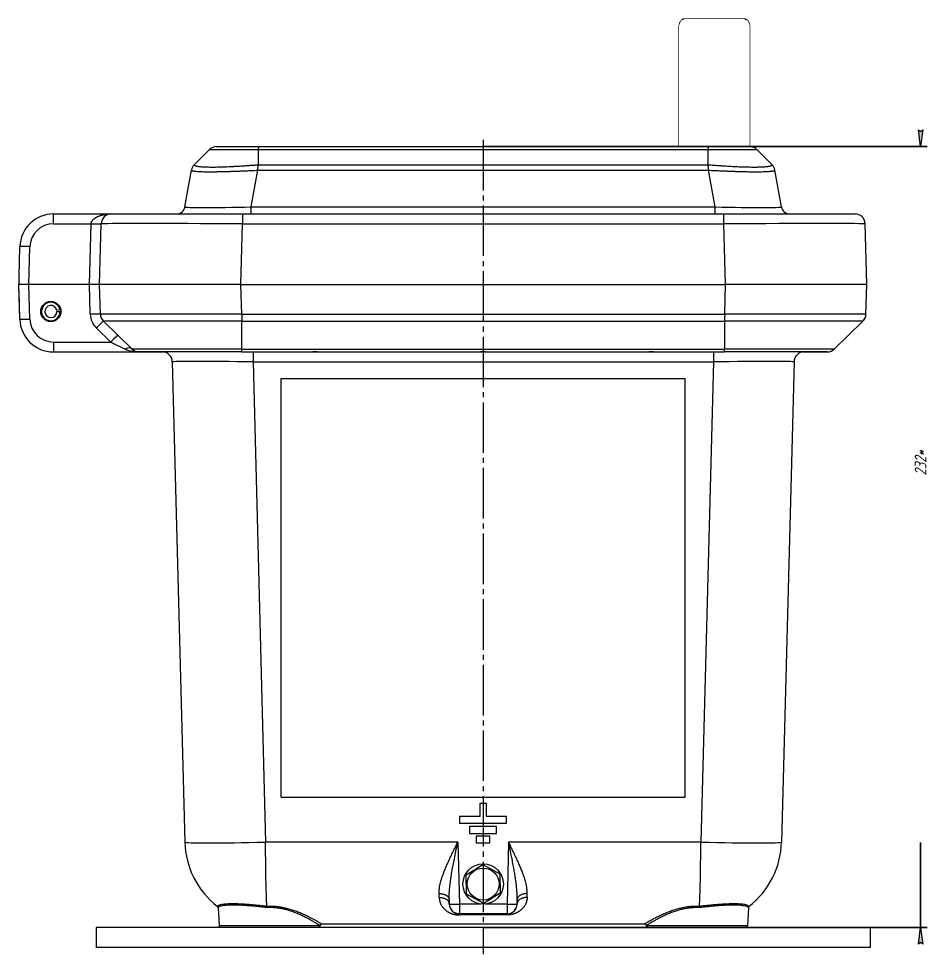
# Model space of a CAD drawing. Header units: millimetres. Extents: x -751 to 714, y -543 to 828.
# Drawn here: x -138.1 to 132, y 255.3 to 533.3 of the extents above; entities that cross this region are included whole.
import ezdxf

# ---------------------------------------------------------------- set-up
doc = ezdxf.new("R2010")
doc.units = ezdxf.units.MM
for name, pattern in [('K5LT_AUXILIARY', [0]), ('K5LT_AXLED', [19.5, 15, -1.5, 1.5, -1.5]), ('K5LT_THIN', [0])]:
    doc.linetypes.add(name, pattern=pattern)
doc.styles.add('KDIMTEXTSTYLE', font='GOST_AU.SHX', dxfattribs={"width": 0.96, "oblique": 15, "height": 5})
doc.dimstyles.new('KDIMSTYLE (1.00)', dxfattribs={"dimtxt": 5, "dimasz": 1, "dimexe": 2, "dimexo": 0, "dimgap": 1, "dimtad": 1, "dimtxsty": 'KDIMTEXTSTYLE', "dimsah": 1, "dimcen": 0, "dimdle": 1, "dimadec": 0, "dimazin": 0, "dimtfac": 0.667, "dimtmove": 0, "dimatfit": 3, "dimfxl": 1, "dimtvp": 1, "dimtolj": 1, "dimtzin": 0, "dimarcsym": 0})

# ---------------------------------------------------------------- blocks, each defined once
blk = doc.blocks.new('U9')
at = {"color": 232, "linetype": 'K5LT_AUXILIARY', "lineweight": 18, "true_color": 0xc52b79}
for p, q in [((-60.01, 301.99), (-60.01, 426.35)), ((-60.01, 426.35), (60.01, 426.35)), ((60.01, 301.99), (60.01, 426.35)), ((-60.01, 301.99), (60.01, 301.99))]:
    blk.add_line(p, q, dxfattribs=at)
blk = doc.blocks.new('U10')
at = {"color": 7, "linetype": 'K5LT_THIN', "lineweight": 18}
for p, q in [((0.98, 300.11), (-1.02, 300.11)), ((-1.02, 300.11), (-1.02, 300.1)), ((-1.02, 300.1), (-1.02, 296.21)), ((0.98, 300.1), (-1.02, 300.1)), ((0.98, 300.11), (0.98, 300.1)), ((0.98, 296.21), (0.98, 300.1)), ((-1.02, 296.21), (-7.03, 296.21)), ((-7.03, 296.21), (-7.03, 294.21)), ((-1.02, 296.21), (-7.03, 296.21)), ((-7.03, 296.21), (-7.03, 296.21)), ((6.97, 296.21), (0.98, 296.21)), ((6.97, 296.21), (0.98, 296.21)), ((6.97, 294.21), (6.97, 296.21)), ((6.97, 296.21), (6.97, 296.21)), ((-7.03, 294.21), (6.97, 294.21)), ((-4.02, 293.21), (-4.02, 293.21)), ((-4.02, 293.21), (-4.02, 291.21)), ((3.98, 293.21), (-4.02, 293.21)), ((3.98, 293.21), (-4.02, 293.21)), ((3.98, 293.21), (3.98, 293.21)), ((3.98, 291.21), (3.98, 293.21)), ((-4.02, 291.21), (3.98, 291.21)), ((-2.05, 290.42), (-2.05, 290.41)), ((1.95, 290.42), (-2.05, 290.42)), ((1.95, 290.41), (-2.05, 290.41)), ((-2.05, 290.41), (-2.05, 288.41)), ((1.95, 290.42), (1.95, 290.41)), ((1.95, 288.41), (1.95, 290.41)), ((-2.05, 288.41), (1.95, 288.41))]:
    blk.add_line(p, q, dxfattribs=at)
blk = doc.blocks.new('U8')
at = {"color": 7, "linetype": 'K5LT_THIN', "lineweight": 18}
for p, q in [((58.23, 524.09), (58.23, 531.27)), ((77.23, 533.27), (60.23, 533.27)), ((60.23, 525.84), (60.23, 533.27)), ((77.23, 525.84), (77.23, 533.27)), ((79.23, 524.09), (79.23, 531.27)), ((79.23, 516.77), (79.23, 528.77)), ((77.23, 525.84), (60.23, 525.84)), ((60.23, 524.09), (60.23, 525.84)), ((77.23, 525.84), (77.23, 524.09)), ((60.23, 524.09), (58.23, 524.09)), ((58.23, 495.27), (58.23, 524.09)), ((77.23, 524.09), (60.23, 524.09)), ((60.23, 495.27), (60.23, 524.09)), ((77.23, 524.09), (79.23, 524.09)), ((77.23, 495.27), (77.23, 524.09)), ((79.23, 495.27), (79.23, 524.09)), ((79.23, 495.27), (79.23, 516.77)), ((-79.23, 495.27), (-66.74, 495.27)), ((-66.74, 495.27), (66.77, 495.27)), ((66.77, 495.27), (79.23, 495.27)), ((77.23, 495.27), (74.17, 495.27)), ((79.23, 495.27), (77.23, 495.27)), ((-85.87, 489.87), (-81.35, 494.39)), ((-81.35, 494.39), (-81.35, 494.39)), ((-66.85, 494.39), (-66.85, 489.87)), ((-66.85, 494.39), (-66.85, 494.39)), ((-66.85, 494.39), (66.85, 494.39)), ((66.85, 489.87), (66.85, 494.39)), ((66.85, 494.39), (66.85, 494.39)), ((81.35, 494.39), (85.87, 489.87)), ((81.35, 494.39), (81.35, 494.39)), ((-66.85, 489.87), (66.85, 489.87)), ((-66.85, 489.87), (-66.85, 489.87)), ((66.85, 489.87), (66.85, 489.87)), ((-88.64, 477.34), (-86.71, 488.26)), ((-86.71, 488.27), (-86.71, 488.26)), ((-86.71, 488.26), (-86.71, 488.26)), ((-68.94, 477.34), (-67.01, 488.26)), ((-67.01, 488.27), (67.01, 488.27)), ((-67.01, 488.27), (-67.01, 488.26)), ((67.01, 488.27), (67.01, 488.26)), ((68.94, 477.34), (67.01, 488.26)), ((86.71, 488.27), (86.71, 488.26)), ((88.64, 477.34), (86.71, 488.26)), ((86.71, 488.26), (86.71, 488.26)), ((-68.94, 477.34), (68.94, 477.34)), ((-68.94, 475.27), (-68.94, 477.34)), ((68.94, 475.27), (68.94, 477.34)), ((-127.71, 475.27), (-110.53, 475.27)), ((-127.71, 472.35), (-127.71, 475.27)), ((-110.56, 475.27), (-110.56, 475.27)), ((-110.56, 475.27), (-110.53, 475.27)), ((-110.55, 475.27), (-110.56, 475.27)), ((-110.56, 475.27), (-110.56, 475.27)), ((-110.55, 475.27), (-110.55, 475.27)), ((-110.55, 475.27), (-110.55, 475.27)), ((-110.53, 475.27), (-71.54, 475.27)), ((-110.53, 475.27), (-110.53, 475.27)), ((-110.53, 475.27), (-110.53, 475.27)), ((-110.53, 475.27), (-110.53, 475.27)), ((-71.54, 475.27), (-71.54, 472.35)), ((-71.54, 475.27), (71.54, 475.27)), ((71.54, 472.35), (71.54, 475.27)), ((71.54, 475.27), (110.53, 475.27)), ((-127.71, 472.35), (-116.53, 472.35)), ((-117, 454.27), (-116.53, 472.35)), ((-114, 454.27), (-113.53, 472.35)), ((-114, 454.27), (-113.53, 472.35)), ((-72.01, 454.27), (-71.54, 472.35)), ((-71.54, 472.35), (71.54, 472.35)), ((72.01, 454.27), (71.54, 472.35)), ((114, 454.27), (113.53, 472.35)), ((-138.05, 452.27), (-137.71, 465.53)), ((-138.05, 452.27), (-137.71, 465.53)), ((-135, 454.27), (-134.71, 465.53)), ((-137.73, 444.01), (-138, 454.27)), ((-135, 454.27), (-138, 454.27)), ((-134.73, 444.01), (-135, 454.27)), ((-117, 454.27), (-135, 454.27)), ((-116.77, 445.49), (-117, 454.27)), ((-114, 454.27), (-117, 454.27)), ((-72.01, 454.27), (-114, 454.27)), ((-113.77, 445.49), (-114, 454.27)), ((-113.77, 445.49), (-114, 454.27)), ((-72.01, 454.27), (-114, 454.27)), ((-72.01, 454.27), (72.01, 454.27)), ((-71.78, 445.49), (-72.01, 454.27)), ((71.78, 445.49), (72.01, 454.27)), ((114, 454.27), (72.01, 454.27)), ((114, 454.27), (72.01, 454.27)), ((113.77, 445.49), (114, 454.27)), ((-137.95, 452.27), (-138.05, 452.27)), ((-137.73, 444.04), (-137.95, 452.27)), ((-137.73, 444.01), (-137.95, 452.27)), ((-125.79, 446.75), (-126.73, 446.58)), ((-126.7, 446.27), (-125.75, 446.27)), ((-125.55, 446.79), (-125.79, 446.75)), ((-125.5, 446.27), (-125.75, 446.27)), ((-71.78, 445.49), (71.78, 445.49)), ((-112.86, 443.42), (-104.35, 435.12)), ((-71.75, 435.12), (-71.75, 443.42)), ((-71.75, 443.42), (71.75, 443.42)), ((71.75, 443.42), (71.75, 435.12)), ((104.35, 435.12), (112.86, 443.42)), ((-110.69, 437.19), (-114.96, 441.35)), ((-127.73, 437.19), (-110.69, 437.19)), ((-127.73, 437.19), (-127.73, 434.27)), ((-110.69, 437.19), (-106.44, 435.12)), ((-127.73, 434.27), (-102.26, 434.27)), ((-127.73, 434.27), (-102.26, 434.27)), ((-103, 434.27), (-102.69, 434.27)), ((-102.69, 434.27), (-103, 434.27)), ((-102.26, 434.27), (-103, 434.27)), ((-103, 434.27), (-102.26, 434.27)), ((-102.69, 434.27), (-102.32, 434.27)), ((-95.68, 434.27), (-102.32, 434.27)), ((-102.32, 434.27), (-95.68, 434.27)), ((-102.32, 434.27), (-102.26, 434.27)), ((-102.29, 434.27), (-102.27, 434.27)), ((-102.27, 434.27), (-102.26, 434.27)), ((-71.7, 434.27), (-102.26, 434.27)), ((-102.26, 434.27), (-95, 434.27)), ((-95.68, 434.27), (-95, 434.27)), ((-95.68, 434.27), (-95, 434.27)), ((-95.68, 434.27), (-95, 434.27)), ((-95, 434.27), (-95.68, 434.27)), ((-95, 434.27), (-95.68, 434.27)), ((-95, 434.27), (-95.68, 434.27)), ((-95.68, 434.27), (-95, 434.27)), ((-95, 434.27), (-95.68, 434.27)), ((-95, 434.27), (-95.68, 434.27)), ((-71.75, 435.12), (71.75, 435.12)), ((-71.75, 435.12), (-71.75, 435.12)), ((-71.7, 434.27), (-50.66, 434.27)), ((-68.41, 434.27), (-68.41, 431.35)), ((-54, 434.27), (-52.32, 434.27)), ((-53.32, 434.27), (-50.66, 434.27)), ((-52.32, 434.27), (-50.66, 434.27)), ((-50, 434.27), (-50.66, 434.27)), ((-49.34, 434.27), (-50.66, 434.27)), ((-49.34, 434.27), (-50, 434.27)), ((-49.34, 434.27), (-0.66, 434.27)), ((-49.34, 434.27), (-47.68, 434.27)), ((-49.34, 434.27), (-46.68, 434.27)), ((-47.68, 434.27), (-46, 434.27)), ((-4, 434.27), (-2.32, 434.27)), ((-3.32, 434.27), (-0.66, 434.27)), ((-2.32, 434.27), (-0.66, 434.27)), ((0, 434.27), (-0.66, 434.27)), ((0.66, 434.27), (-0.66, 434.27)), ((0.66, 434.27), (0, 434.27)), ((0.66, 434.27), (49.34, 434.27)), ((0.66, 434.27), (2.32, 434.27)), ((0.66, 434.27), (3.32, 434.27)), ((2.32, 434.27), (4, 434.27)), ((46, 434.27), (47.68, 434.27)), ((46.68, 434.27), (49.34, 434.27)), ((47.68, 434.27), (49.34, 434.27)), ((50.66, 434.27), (49.34, 434.27)), ((50, 434.27), (49.34, 434.27)), ((50.66, 434.27), (50, 434.27)), ((50.66, 434.27), (71.72, 434.27)), ((50.66, 434.27), (53.32, 434.27)), ((50.66, 434.27), (52.32, 434.27)), ((52.32, 434.27), (54, 434.27)), ((68.41, 434.27), (68.41, 431.35)), ((102.26, 434.27), (71.72, 434.27)), ((95, 434.27), (102.26, 434.27)), ((95, 434.27), (95.68, 434.27)), ((95.68, 434.27), (95, 434.27)), ((95.68, 434.27), (95, 434.27)), ((95, 434.27), (95.68, 434.27)), ((95.68, 434.27), (95, 434.27)), ((95.68, 434.27), (95, 434.27)), ((95, 434.27), (95.68, 434.27)), ((95.68, 434.27), (95, 434.27)), ((95, 434.27), (95.68, 434.27)), ((99, 434.27), (95.68, 434.27)), ((102.26, 434.27), (99, 434.27)), ((104.35, 435.12), (104.35, 435.12)), ((-92.4, 431.35), (-88.67, 288.62)), ((-68.41, 431.35), (-64.68, 288.62)), ((-68.41, 431.35), (68.41, 431.35)), ((68.41, 431.35), (64.68, 288.62)), ((92.4, 431.35), (88.67, 288.62)), ((-7.56, 288.62), (-64.68, 288.62)), ((-7.56, 288.62), (-7.08, 270.19)), ((7.56, 288.62), (7.08, 270.19)), ((64.68, 288.62), (7.56, 288.62)), ((-5.07, 278.91), (-0.15, 281.92)), ((-0.15, 281.92), (4.92, 279.17)), ((-4.92, 273.13), (-5.07, 278.91)), ((4.92, 279.17), (5.07, 273.4)), ((-13.08, 272.17), (-13.11, 273.3)), ((0.15, 270.38), (-4.92, 273.13)), ((5.07, 273.4), (0.15, 270.38)), ((13.08, 272.17), (13.11, 273.3)), ((-10.11, 271.47), (-10.08, 270.19)), ((-10.08, 270.19), (-10.11, 271.47)), ((-7.08, 270.19), (-7.08, 267.27)), ((-0.71, 270.19), (-7.08, 270.19)), ((7.08, 270.19), (0.71, 270.19)), ((7.08, 270.19), (7.08, 267.27)), ((10.11, 271.47), (10.08, 270.19)), ((10.08, 270.19), (10.11, 271.47)), ((-78.81, 269.15), (-78.52, 263.75)), ((-78.81, 269.15), (-78.79, 269.13)), ((-64.29, 269.5), (-64.29, 269.51)), ((7.08, 267.27), (-7.08, 267.27)), ((-7.08, 266.95), (-7.08, 267.27)), ((7.08, 266.95), (-7.08, 266.95)), ((7.08, 266.95), (7.08, 267.27)), ((64.29, 269.5), (64.29, 269.51)), ((78.81, 269.15), (78.52, 263.75)), ((78.81, 269.15), (78.79, 269.13)), ((47.97, 264.27), (-47.97, 264.27)), ((-47.97, 264.27), (-47.97, 264.27)), ((-47.97, 264.27), (-47.97, 264.27)), ((47.97, 264.27), (47.97, 264.27)), ((47.97, 264.27), (47.97, 264.27)), ((115, 263.27), (-115, 263.27)), ((-115, 263.27), (-115, 257.27)), ((-48.48, 263.75), (-78.52, 263.75)), ((-48.47, 263.8), (-48.48, 263.75)), ((-48.47, 263.8), (-48.47, 263.8)), ((48.47, 263.8), (48.48, 263.75)), ((48.47, 263.8), (48.48, 263.75)), ((48.47, 263.8), (48.47, 263.8)), ((78.52, 263.75), (48.48, 263.75)), ((115, 263.27), (115, 257.27)), ((115, 257.27), (-115, 257.27))]:
    blk.add_line(p, q, dxfattribs=at)
at = {"color": 30, "linetype": 'K5LT_AXLED', "lineweight": 18, "true_color": 0xff8000}
blk.add_line((0.01, 497.27), (0, 255.27), dxfattribs=at)
at = {"color": 7, "linetype": 'K5LT_THIN', "lineweight": 18}
for centre, radius in [((-128.5, 446.27), 3), ((0, 276.15), 6), ((0, 276.15), 4.75)]:
    blk.add_circle(centre, radius, dxfattribs=at)
for centre, radius, start, end in [((60.23, 531.27), 2, 90, 180), ((77.23, 531.27), 2, 0, 90), ((-79.23, 492.27), 3, 90, 135), ((79.23, 492.27), 3, 45, 90), ((-83.75, 487.75), 3, 135, 170), ((83.75, 487.75), 3, 10, 45), ((-91.1, 477.77), 2.5, 270, 350), ((91.1, 477.77), 2.5, 190, 270), ((-127.71, 465.27), 10, 90, 178.5), ((-127.71, 465.27), 10, 90, 178.5), ((-110.53, 472.27), 3, 90, 178.5), ((-110.53, 472.27), 3, 90.5092, 90.6876), ((-110.53, 472.27), 3, 90, 90.6876), ((-110.53, 472.27), 3, 90.4118, 90.5092), ((-110.53, 472.27), 3, 90, 90.4118), ((110.53, 472.27), 3, 1.5, 90), ((-127.71, 465.35), 7, 90, 178.5), ((-128.5, 446.27), 2.75, 10, 0), ((-128.5, 446.27), 1.8, 10, 360), ((-110.77, 445.64), 6, 181.5, 225.75), ((-110.77, 445.57), 3, 181.5, 225.75), ((110.77, 445.57), 3, 314.25, 358.5), ((-127.73, 444.27), 10, 181.5, 270), ((-127.73, 444.27), 10, 181.5, 270), ((-127.73, 444.19), 7, 181.5, 270), ((-110.77, 445.57), 3, 225.7226, 225.75), ((110.77, 445.57), 3, 314.2462, 342.7938), ((-102.26, 437.27), 3, 225.75, 270), ((-102.26, 437.27), 3, 225.8097, 268.7234), ((-102.26, 437.27), 3, 225.8097, 268.7234), ((-95.4, 431.27), 3, 1.5005, 89.9995), ((-95.4, 431.27), 3, 1.5, 90), ((95.4, 431.27), 3, 90.0005, 178.4995), ((95.4, 431.27), 3, 89.9996, 178.5004), ((95.4, 431.27), 3, 90, 178.5), ((102.26, 437.27), 3, 270, 314.25), ((102.26, 437.27), 3, 270, 271.2766), ((-63.68, 289.27), 25, 181.5, 232.2484), ((63.68, 289.27), 25, 307.7514, 358.5), ((-7.08, 270.27), 3, 181.5, 270), ((7.08, 270.27), 3, 270, 358.5), ((7.08, 270.27), 3, 270, 358.5), ((-79.31, 269.13), 0.5, 2.9998, 52.1919), ((-79.31, 269.13), 0.5, 2.9998, 52.1919), ((-63.68, 289.27), 25, 232.1922, 232.2069), ((-63.68, 289.27), 25, 232.1922, 232.2501), ((-63.68, 289.27), 25, 232.2484, 232.2501), ((79.31, 269.13), 0.5, 127.8081, 177.0002), ((63.68, 289.27), 25, 307.7499, 307.7514), ((-47.97, 263.77), 0.5, 90, 177), ((-47.97, 263.77), 0.5, 90.003, 177), ((47.97, 263.77), 0.5, 3, 90), ((47.97, 263.77), 0.5, 3, 89.997), ((-78.03, 263.77), 0.5, 183, 270), ((-48.97, 263.77), 0.5, 270, 357), ((48.97, 263.77), 0.5, 183, 270), ((78.03, 263.77), 0.5, 270, 357)]:
    blk.add_arc(centre, radius, start, end, dxfattribs=at)
for centre, major_axis, ratio, start_param, end_param in [((68.73, 529.66), (-5, 0), 0.55104, 4.712389, 6.283185), ((68.73, 529.66), (-5, 0), 0.55104, 3.141593, 4.712389), ((68.73, 529.66), (-5, 0), 0.55104, 0, 3.141593), ((60.23, 524.09), (-2, 0), 0.875831, 4.712389, 6.283185), ((77.23, 524.09), (2, 0), 0.875831, 0, 1.570796), ((-68.25, 477.77), (20.39, 0.44), 0.020576, 3.137509, 4.678147), ((68.25, 477.77), (-20.39, 0.44), 0.020576, 1.605038, 3.145676), ((-71.51, 472.27), (42.01, -0.08), 0.001868, 1.571436, 3.141547), ((71.51, 472.27), (-42.01, -0.08), 0.001868, 3.141638, 4.711749), ((-134.71, 465.46), (-3, 0.08), 0.026168, 4.713074, 6.283185), ((-116.77, 445.41), (-3, -0.08), 0.026168, 3.141593, 4.711704), ((-134.73, 444.09), (3, 0.08), 0.026168, 3.141593, 4.711704), ((-114.96, 441.27), (-2.09, -2.15), 0.018269, 3.141593, 4.693637), ((-110.69, 437.11), (2.09, 2.15), 0.018269, 0, 1.552045), ((-106.44, 432.97), (2.09, 2.15), 0.582324, 0.000361, 1.032016), ((-68.39, 431.27), (24.01, -0.08), 0.003268, 1.571578, 3.141677), ((68.39, 431.27), (-24.01, -0.08), 0.003268, 3.141511, 4.711607), ((68.39, 431.27), (-24.01, -0.08), 0.003268, -3.141689, -3.141675), ((68.39, 431.27), (-24.01, -0.08), 0.003268, -3.141689, -3.141675), ((-64.68, 289.25), (23.99, 0.63), 0.026168, 3.141593, 4.711704), ((64.68, 289.25), (23.99, -0.63), 0.026168, 4.713074, 6.283185), ((-7.08, 270.27), (3, 0.08), 0.026168, 3.141593, 4.711704), ((7.08, 270.27), (3, -0.08), 0.026168, 4.713074, 6.283185), ((-47.97, 263.77), (0, 0.5), 0.999936, 0, 1.518436), ((-47.97, 263.77), (0, 0.5), 0.999936, 0, 1.518436), ((47.97, 263.77), (0, 0.5), 0.999936, 4.764749, 6.283185), ((47.97, 263.77), (0, 0.5), 0.999936, 4.764749, 6.283185)]:
    blk.add_ellipse(centre, major_axis=major_axis, ratio=ratio, start_param=start_param, end_param=end_param, dxfattribs=at)
for points, knots in [([(-66.74, 495.27), (-66.75, 495.27), (-66.77, 495.25), (-66.79, 495.16), (-66.81, 495.02), (-66.82, 494.84), (-66.84, 494.63), (-66.84, 494.47), (-66.85, 494.39)], [0, 0, 0, 0, 1.787661, 3.341895, 4.742505, 6.328296, 7.774062, 9, 9, 9, 9]), ([(66.77, 495.27), (66.77, 495.27), (66.79, 495.25), (66.8, 495.16), (66.82, 495.02), (66.83, 494.84), (66.84, 494.63), (66.85, 494.47), (66.85, 494.39)], [0, 0, 0, 0, 1.786158, 3.339341, 4.739742, 6.326356, 7.773174, 9, 9, 9, 9]), ([(-81.35, 494.39), (-81.34, 494.39), (-81.3, 494.39), (-81.23, 494.39), (-81.15, 494.39), (-81.06, 494.39), (-80.97, 494.39), (-80.86, 494.39), (-80.73, 494.39), (-80.59, 494.39), (-80.42, 494.39), (-80.24, 494.39), (-80.02, 494.39), (-79.77, 494.39), (-79.49, 494.39), (-79.21, 494.39), (-78.9, 494.39), (-78.52, 494.39), (-78.06, 494.39), (-77.57, 494.39), (-77.07, 494.39), (-76.55, 494.39), (-76, 494.39), (-75.44, 494.39), (-74.9, 494.39), (-74.43, 494.39), (-74, 494.39), (-73.56, 494.39), (-73.06, 494.39), (-72.49, 494.39), (-71.94, 494.39), (-71.42, 494.39), (-70.96, 494.39), (-70.51, 494.39), (-70.12, 494.39), (-69.76, 494.39), (-69.45, 494.39), (-69.15, 494.39), (-68.89, 494.39), (-68.67, 494.39), (-68.49, 494.39), (-68.34, 494.39), (-68.18, 494.39), (-67.99, 494.39), (-67.76, 494.39), (-67.57, 494.39), (-67.41, 494.39), (-67.31, 494.39), (-67.23, 494.39), (-67.16, 494.39), (-67.08, 494.39), (-67, 494.39), (-66.93, 494.39), (-66.87, 494.39), (-66.85, 494.39)], [0, 0, 0, 0, 1.55534, 2.950682, 4.196003, 5.275466, 6.349071, 7.407826, 8.555097, 9.768984, 11.012222, 12.197283, 13.498953, 15.105029, 16.619857, 17.949545, 19.243406, 20.984554, 22.970206, 24.846091, 26.597287, 28.431503, 30.262464, 32.118818, 33.741813, 35.176093, 36.351643, 37.463297, 38.990735, 40.532941, 42.14462, 43.408761, 44.655946, 45.817963, 46.828022, 47.725381, 48.499075, 49.246077, 49.924554, 50.490795, 50.914573, 51.248411, 51.560492, 52.083891, 52.660371, 53.237721, 53.583457, 53.828917, 54.026309, 54.207492, 54.414591, 54.647606, 54.851381, 55, 55, 55, 55]), ([(66.85, 494.39), (67.06, 494.39), (67.45, 494.39), (68.02, 494.39), (68.52, 494.39), (68.97, 494.39), (69.4, 494.39), (69.83, 494.39), (70.27, 494.39), (70.74, 494.39), (71.21, 494.39), (71.68, 494.39), (72.19, 494.39), (72.74, 494.39), (73.27, 494.39), (73.76, 494.39), (74.27, 494.39), (74.83, 494.39), (75.44, 494.39), (76.03, 494.39), (76.58, 494.39), (77.1, 494.39), (77.6, 494.39), (78.06, 494.39), (78.46, 494.39), (78.79, 494.39), (79.06, 494.39), (79.33, 494.39), (79.6, 494.39), (79.89, 494.39), (80.13, 494.39), (80.34, 494.39), (80.51, 494.39), (80.66, 494.39), (80.81, 494.39), (80.93, 494.39), (81.02, 494.39), (81.08, 494.39), (81.12, 494.39), (81.15, 494.39), (81.18, 494.39), (81.2, 494.39), (81.23, 494.39), (81.26, 494.39), (81.28, 494.39), (81.3, 494.39), (81.31, 494.39), (81.32, 494.39), (81.33, 494.39), (81.34, 494.39), (81.35, 494.39), (81.35, 494.39), (81.35, 494.39)], [0, 0, 0, 0, 1.498782, 2.843384, 4.043421, 5.083631, 6.118196, 7.138451, 8.244002, 9.413748, 10.611777, 11.753745, 13.008082, 14.555755, 16.015498, 17.296835, 18.543646, 20.22148, 22.134926, 23.942597, 25.630113, 27.39763, 29.16201, 30.950861, 32.514838, 33.896962, 35.029765, 36.100995, 37.57289, 39.059016, 40.612088, 41.83026, 43.032093, 44.151855, 45.125185, 46.735472, 47.45531, 48.109115, 48.654766, 49.063134, 49.384832, 49.685565, 50.189931, 50.745448, 51.301803, 51.634968, 52.061716, 52.23631, 52.435878, 52.66042, 52.856785, 53, 53, 53, 53]), ([(-85.87, 489.87), (-85.88, 489.83), (-85.86, 489.76), (-85.73, 489.66), (-85.52, 489.58), (-85.27, 489.51), (-84.98, 489.45), (-84.63, 489.4), (-84.22, 489.34), (-83.73, 489.3), (-83.16, 489.26), (-82.47, 489.23), (-81.68, 489.21), (-80.82, 489.2), (-79.96, 489.2), (-79.13, 489.21), (-78.32, 489.23), (-77.49, 489.25), (-76.61, 489.28), (-75.68, 489.32), (-74.68, 489.37), (-73.58, 489.42), (-72.38, 489.49), (-71.16, 489.57), (-69.98, 489.65), (-68.9, 489.72), (-67.88, 489.8), (-67.2, 489.85), (-66.85, 489.87)], [0, 0, 0, 0, 1.545131, 2.919206, 4.111167, 5.121013, 6.1199, 7.135866, 8.168911, 9.234743, 10.334614, 11.539723, 12.834262, 14.11796, 15.277218, 16.298934, 17.265146, 18.224939, 19.209692, 20.219407, 21.265414, 22.391705, 23.605779, 24.889622, 26.016785, 27.056924, 27.996603, 29, 29, 29, 29]), ([(-67.01, 488.27), (-67, 488.42), (-66.97, 488.71), (-66.93, 489.11), (-66.9, 489.43), (-66.87, 489.68), (-66.85, 489.82), (-66.85, 489.87)], [0, 0, 0, 0, 2.056389, 3.870862, 5.623271, 7.00782, 8, 8, 8, 8]), ([(67.01, 488.27), (67, 488.42), (66.97, 488.71), (66.93, 489.11), (66.9, 489.43), (66.87, 489.68), (66.85, 489.82), (66.85, 489.87)], [0, 0, 0, 0, 2.056338, 3.870412, 5.622133, 7.006734, 8, 8, 8, 8]), ([(66.85, 489.87), (67.38, 489.83), (68.4, 489.76), (69.82, 489.66), (71.04, 489.58), (72.12, 489.51), (73.13, 489.45), (74.13, 489.4), (75.12, 489.34), (76.12, 489.3), (77.14, 489.26), (78.18, 489.23), (79.22, 489.21), (80.19, 489.2), (81.03, 489.2), (81.75, 489.21), (82.37, 489.23), (82.93, 489.25), (83.46, 489.28), (83.96, 489.32), (84.41, 489.37), (84.84, 489.42), (85.21, 489.49), (85.5, 489.57), (85.7, 489.65), (85.82, 489.72), (85.87, 489.8), (85.88, 489.85), (85.87, 489.87)], [0, 0, 0, 0, 1.545131, 2.919206, 4.111167, 5.121013, 6.1199, 7.135866, 8.168911, 9.234743, 10.334614, 11.539723, 12.834262, 14.11796, 15.277218, 16.298934, 17.265146, 18.224939, 19.209692, 20.219407, 21.265414, 22.391705, 23.605779, 24.889622, 26.016785, 27.056924, 27.996603, 29, 29, 29, 29]), ([(-86.71, 488.26), (-86.72, 488.23), (-86.68, 488.18), (-86.51, 488.11), (-86.28, 488.06), (-86, 488.01), (-85.68, 487.97), (-85.27, 487.93), (-84.77, 487.89), (-84.15, 487.86), (-83.41, 487.83), (-82.53, 487.81), (-81.51, 487.8), (-80.38, 487.8), (-79.16, 487.82), (-77.9, 487.84), (-76.59, 487.87), (-75.27, 487.91), (-73.96, 487.96), (-72.7, 488), (-71.49, 488.05), (-70.29, 488.1), (-69.12, 488.16), (-68.01, 488.2), (-67.33, 488.24), (-67.01, 488.26)], [0, 0, 0, 0, 1.420612, 2.682344, 3.762576, 4.680948, 5.596341, 6.564499, 7.608159, 8.732811, 9.905327, 11.148701, 12.460795, 13.813992, 15.125861, 16.412625, 17.674119, 18.927404, 20.092673, 21.209993, 22.232551, 23.220578, 24.278516, 25.20499, 26, 26, 26, 26]), ([(67.01, 488.26), (67.58, 488.23), (68.65, 488.18), (70.13, 488.11), (71.41, 488.06), (72.54, 488.01), (73.61, 487.97), (74.7, 487.93), (75.85, 487.89), (77.03, 487.86), (78.23, 487.83), (79.44, 487.81), (80.62, 487.8), (81.73, 487.8), (82.74, 487.82), (83.63, 487.84), (84.4, 487.87), (85.04, 487.91), (85.56, 487.96), (85.96, 488), (86.26, 488.05), (86.49, 488.1), (86.63, 488.16), (86.7, 488.2), (86.71, 488.24), (86.71, 488.26)], [0, 0, 0, 0, 1.420612, 2.682344, 3.762576, 4.680948, 5.596341, 6.564499, 7.608159, 8.732811, 9.905327, 11.148701, 12.460795, 13.813992, 15.125861, 16.412625, 17.674119, 18.927404, 20.092673, 21.209993, 22.232551, 23.220578, 24.278516, 25.20499, 26, 26, 26, 26]), ([(-116.53, 472.35), (-116.52, 472.43), (-116.5, 472.57), (-116.44, 472.79), (-116.36, 472.98), (-116.27, 473.15), (-116.17, 473.3), (-116.05, 473.44), (-115.92, 473.6), (-115.75, 473.75), (-115.56, 473.91), (-115.34, 474.06), (-115.1, 474.22), (-114.82, 474.37), (-114.5, 474.52), (-114.15, 474.67), (-113.75, 474.81), (-113.31, 474.94), (-112.81, 475.05), (-112.28, 475.15), (-111.71, 475.22), (-111.12, 475.26), (-110.73, 475.27), (-110.53, 475.27)], [0, 0, 0, 0, 0.69502, 1.374075, 2.037165, 2.639201, 3.196148, 3.771197, 4.433517, 5.168499, 5.98571, 6.850951, 7.836163, 8.890966, 10.072359, 11.362758, 12.786769, 14.350614, 16.066818, 17.939311, 19.921672, 21.958874, 24, 24, 24, 24]), ([(-110.55, 475.27), (-110.56, 475.27), (-110.56, 475.27), (-110.56, 475.27), (-110.56, 475.27), (-110.57, 475.27), (-110.57, 475.27), (-110.59, 475.27), (-110.6, 475.27), (-110.63, 475.27), (-110.65, 475.27), (-110.68, 475.27), (-110.7, 475.27), (-110.71, 475.27)], [1.298581, 1.298581, 1.298581, 1.298581, 1.546549, 1.546549, 1.723347, 1.723347, 2.521871, 2.521871, 3.993129, 3.993129, 6.935644, 6.935644, 8.795259, 8.795259, 8.795259, 8.795259]), ([(-110.55, 475.27), (-110.56, 475.27), (-110.56, 475.27), (-110.56, 475.27), (-110.56, 475.27), (-110.57, 475.27), (-110.57, 475.27), (-110.59, 475.27), (-110.6, 475.27), (-110.63, 475.27), (-110.65, 475.27), (-110.68, 475.27), (-110.7, 475.27), (-110.71, 475.27)], [1.298581, 1.298581, 1.298581, 1.298581, 1.546549, 1.546549, 1.723348, 1.723348, 2.521871, 2.521871, 3.993128, 3.993128, 6.935643, 6.935643, 8.795261, 8.795261, 8.795261, 8.795261]), ([(-116.53, 472.35), (-116.37, 472.35), (-116.08, 472.34), (-115.68, 472.33), (-115.32, 472.33), (-114.99, 472.32), (-114.67, 472.32), (-114.39, 472.32), (-114.14, 472.32), (-113.93, 472.32), (-113.76, 472.33), (-113.63, 472.33), (-113.55, 472.34), (-113.53, 472.35), (-113.53, 472.35)], [0, 0, 0, 0, 1.486232, 2.782414, 3.939278, 5.126372, 6.348968, 7.554757, 8.764704, 9.973244, 11.181865, 12.390645, 13.581406, 15, 15, 15, 15]), ([(-71.78, 445.49), (-73.72, 445.49), (-77.33, 445.48), (-82.33, 445.48), (-86.81, 445.48), (-91, 445.48), (-95.01, 445.48), (-98.77, 445.47), (-102.18, 445.47), (-105.22, 445.47), (-107.85, 445.48), (-110.03, 445.48), (-111.73, 445.48), (-112.92, 445.48), (-113.62, 445.48), (-113.77, 445.49), (-113.77, 445.49)], [0, 0, 0, 0, 1.492255, 2.79176, 3.941914, 5.121272, 6.333413, 7.533977, 8.737597, 9.940215, 11.143186, 12.344486, 13.553115, 14.729073, 15.880875, 17, 17, 17, 17]), ([(-71.78, 445.49), (-71.78, 445.33), (-71.78, 445.04), (-71.77, 444.64), (-71.77, 444.27), (-71.76, 443.94), (-71.76, 443.65), (-71.75, 443.49), (-71.75, 443.42)], [0, 0, 0, 0, 1.812591, 3.389047, 4.810172, 6.409224, 7.832769, 9, 9, 9, 9]), ([(71.78, 445.49), (71.78, 445.33), (71.78, 445.04), (71.77, 444.64), (71.77, 444.27), (71.76, 443.94), (71.76, 443.65), (71.75, 443.49), (71.75, 443.42)], [0, 0, 0, 0, 1.81423, 3.391985, 4.813347, 6.412292, 7.834537, 9, 9, 9, 9]), ([(113.77, 445.49), (113.77, 445.49), (113.52, 445.48), (112.52, 445.48), (111.08, 445.48), (109.21, 445.48), (106.86, 445.48), (104.07, 445.47), (100.87, 445.47), (97.32, 445.47), (93.46, 445.48), (89.32, 445.48), (85, 445.48), (80.58, 445.48), (76.17, 445.48), (73.23, 445.49), (71.78, 445.49)], [0, 0, 0, 0, 1.492255, 2.79176, 3.941914, 5.121272, 6.333413, 7.533977, 8.737597, 9.940215, 11.143186, 12.344486, 13.553115, 14.729073, 15.880875, 17, 17, 17, 17]), ([(-71.75, 443.42), (-73.55, 443.42), (-77, 443.42), (-81.84, 443.42), (-86.29, 443.42), (-90.44, 443.42), (-94.41, 443.42), (-98.08, 443.43), (-101.43, 443.43), (-104.42, 443.43), (-106.97, 443.42), (-109.04, 443.42), (-110.58, 443.42), (-111.65, 443.42), (-112.35, 443.42), (-112.77, 443.42), (-112.86, 443.42), (-112.86, 443.42)], [0, 0, 0, 0, 1.502919, 2.882696, 4.115378, 5.401037, 6.668979, 7.944353, 9.217883, 10.490056, 11.763531, 12.99809, 14.157718, 15.183827, 16.113866, 17.034345, 18, 18, 18, 18]), ([(112.86, 443.42), (112.87, 443.42), (112.64, 443.42), (111.7, 443.42), (110.3, 443.42), (108.47, 443.42), (106.17, 443.42), (103.44, 443.43), (100.33, 443.43), (96.86, 443.43), (93.12, 443.42), (89.25, 443.42), (85.45, 443.42), (81.88, 443.42), (78.51, 443.42), (75.16, 443.42), (72.91, 443.42), (71.75, 443.42)], [0, 0, 0, 0, 1.502919, 2.882696, 4.115378, 5.401037, 6.668979, 7.944353, 9.217883, 10.490056, 11.763531, 12.99809, 14.157718, 15.183827, 16.113866, 17.034345, 18, 18, 18, 18]), ([(-106.44, 435.12), (-106.3, 435.05), (-106.03, 434.93), (-105.63, 434.79), (-105.26, 434.67), (-104.88, 434.57), (-104.45, 434.48), (-103.96, 434.39), (-103.42, 434.32), (-102.84, 434.28), (-102.45, 434.27), (-102.26, 434.27)], [0, 0, 0, 0, 1.299771, 2.460208, 3.524332, 4.539, 5.756674, 7.165245, 8.722643, 10.344532, 12, 12, 12, 12]), ([(-71.75, 435.12), (-71.89, 435.12), (-72.14, 435.12), (-72.5, 435.12), (-72.87, 435.12), (-73.29, 435.12), (-73.81, 435.12), (-74.39, 435.12), (-74.94, 435.12), (-75.42, 435.12), (-75.87, 435.12), (-76.37, 435.12), (-76.96, 435.12), (-77.8, 435.12), (-79.07, 435.12), (-80.95, 435.12), (-83.35, 435.12), (-86.15, 435.11), (-89.1, 435.11), (-92, 435.11), (-94.71, 435.11), (-97.14, 435.11), (-99.26, 435.11), (-101, 435.11), (-102.28, 435.12), (-103.11, 435.12), (-103.63, 435.12), (-103.94, 435.12), (-104.11, 435.12), (-104.2, 435.12), (-104.24, 435.12), (-104.26, 435.12), (-104.28, 435.12), (-104.3, 435.12), (-104.31, 435.12), (-104.33, 435.12), (-104.33, 435.12), (-104.34, 435.12), (-104.35, 435.12), (-104.35, 435.12)], [0, 0, 0, 0, 0.31633, 0.601263, 0.884373, 1.207491, 1.631609, 2.126607, 2.566665, 2.922186, 3.225546, 3.624407, 4.088474, 4.645583, 5.636433, 7.12197, 9.193807, 11.586536, 14.274855, 17.104004, 19.939397, 22.764692, 25.614774, 28.465743, 31.078635, 33.218545, 34.825071, 36.175946, 37.151056, 37.799057, 38.092172, 38.338286, 38.568668, 38.783318, 39.019677, 39.277743, 39.557517, 39.798269, 40, 40, 40, 40]), ([(-71.7, 434.27), (-71.7, 434.27), (-71.71, 434.29), (-71.73, 434.39), (-71.74, 434.52), (-71.74, 434.7), (-71.75, 434.91), (-71.75, 435.05), (-71.75, 435.12)], [0, 0, 0, 0, 1.816303, 3.395448, 4.815876, 6.413184, 7.834039, 9, 9, 9, 9]), ([(-50.66, 434.27), (-50.56, 434.27), (-50.33, 434.27), (-49.98, 434.27), (-49.65, 434.27), (-49.44, 434.27), (-49.34, 434.27)], [0, 0, 0, 0, 1.738875, 3.625642, 5.418057, 7, 7, 7, 7]), ([(-0.66, 434.27), (-0.56, 434.27), (-0.33, 434.27), (0.02, 434.27), (0.35, 434.27), (0.56, 434.27), (0.66, 434.27)], [0, 0, 0, 0, 1.738875, 3.625642, 5.418057, 7, 7, 7, 7]), ([(49.34, 434.27), (49.44, 434.27), (49.67, 434.27), (50.02, 434.27), (50.35, 434.27), (50.56, 434.27), (50.66, 434.27)], [0, 0, 0, 0, 1.738875, 3.625642, 5.418057, 7, 7, 7, 7]), ([(71.72, 434.27), (71.73, 434.27), (71.73, 434.29), (71.74, 434.39), (71.74, 434.52), (71.75, 434.7), (71.75, 434.91), (71.75, 435.05), (71.75, 435.12)], [0, 0, 0, 0, 1.814646, 3.391165, 4.816856, 6.4099, 7.833381, 9, 9, 9, 9]), ([(104.35, 435.12), (104.34, 435.12), (104.33, 435.12), (104.31, 435.12), (104.29, 435.12), (104.27, 435.12), (104.24, 435.12), (104.21, 435.12), (104.16, 435.12), (104.12, 435.12), (104.06, 435.12), (103.99, 435.12), (103.89, 435.12), (103.74, 435.12), (103.48, 435.12), (102.99, 435.12), (102.18, 435.12), (100.96, 435.11), (99.31, 435.11), (97.26, 435.11), (94.92, 435.11), (92.41, 435.11), (89.85, 435.11), (87.31, 435.11), (84.83, 435.11), (82.5, 435.12), (80.42, 435.12), (78.74, 435.12), (77.37, 435.12), (76.19, 435.12), (75.15, 435.12), (74.34, 435.12), (73.79, 435.12), (73.44, 435.12), (73.16, 435.12), (72.91, 435.12), (72.66, 435.12), (72.48, 435.12), (72.32, 435.12), (72.16, 435.12), (71.98, 435.12), (71.83, 435.12), (71.75, 435.12)], [0, 0, 0, 0, 0.340073, 0.646393, 0.950753, 1.298123, 1.754075, 2.286227, 2.759316, 3.141521, 3.467651, 3.89645, 4.39535, 4.994275, 6.059498, 7.656537, 9.883888, 12.45571, 15.340665, 18.38025, 21.379786, 24.232033, 26.932856, 29.400997, 31.709484, 33.890643, 35.734348, 37.197834, 38.248776, 39.267282, 40.200991, 40.911781, 41.32802, 41.577436, 41.801774, 42.029736, 42.230575, 42.400667, 42.54513, 42.69471, 42.848039, 43, 43, 43, 43]), ([(-64.29, 269.51), (-64.32, 270.12), (-64.38, 271.35), (-64.45, 273.3), (-64.51, 275.26), (-64.56, 277.3), (-64.6, 279.48), (-64.63, 281.73), (-64.65, 284), (-64.67, 286.29), (-64.67, 287.84), (-64.68, 288.62)], [0, 0, 0, 0, 1.620438, 3.033911, 4.295419, 5.590367, 6.916859, 8.232155, 9.477959, 10.737994, 12, 12, 12, 12]), ([(-13.11, 273.3), (-13.12, 273.64), (-13.09, 274.3), (-12.96, 275.26), (-12.78, 276.15), (-12.55, 277.04), (-12.26, 277.99), (-11.9, 279.04), (-11.45, 280.22), (-10.91, 281.51), (-10.29, 282.91), (-9.63, 284.35), (-8.94, 285.78), (-8.25, 287.2), (-7.79, 288.15), (-7.56, 288.62)], [0, 0, 0, 0, 1.156597, 2.205657, 3.147178, 4.052392, 5.033654, 6.159287, 7.358926, 8.714558, 10.166591, 11.671525, 13.13456, 14.563173, 16, 16, 16, 16]), ([(-10.11, 271.47), (-10.12, 271.71), (-10.12, 272.19), (-10.1, 272.88), (-10.07, 273.54), (-10.02, 274.27), (-9.95, 275.11), (-9.83, 276.12), (-9.68, 277.27), (-9.48, 278.61), (-9.24, 280.1), (-8.93, 281.81), (-8.56, 283.74), (-8.09, 286.04), (-7.75, 287.7), (-7.56, 288.62)], [0, 0, 0, 0, 0.745446, 1.407275, 2.032288, 2.683159, 3.502022, 4.44315, 5.550101, 6.745712, 8.168112, 9.705199, 11.466506, 13.48253, 16, 16, 16, 16]), ([(13.11, 273.3), (13.12, 273.64), (13.09, 274.3), (12.96, 275.26), (12.78, 276.15), (12.55, 277.04), (12.26, 277.99), (11.9, 279.04), (11.45, 280.22), (10.91, 281.51), (10.29, 282.91), (9.63, 284.35), (8.94, 285.78), (8.25, 287.2), (7.79, 288.15), (7.56, 288.62)], [0, 0, 0, 0, 1.156597, 2.205657, 3.147178, 4.052392, 5.033654, 6.159287, 7.358926, 8.714558, 10.166591, 11.671525, 13.13456, 14.563173, 16, 16, 16, 16]), ([(10.11, 271.47), (10.12, 271.71), (10.12, 272.19), (10.1, 272.88), (10.07, 273.54), (10.02, 274.27), (9.95, 275.11), (9.83, 276.12), (9.68, 277.27), (9.48, 278.61), (9.24, 280.1), (8.93, 281.81), (8.56, 283.74), (8.09, 286.04), (7.75, 287.7), (7.56, 288.62)], [0, 0, 0, 0, 0.745446, 1.407275, 2.032288, 2.683159, 3.502022, 4.44315, 5.550101, 6.745712, 8.168112, 9.705199, 11.466506, 13.48253, 16, 16, 16, 16]), ([(64.29, 269.51), (64.32, 270.12), (64.38, 271.35), (64.45, 273.3), (64.51, 275.26), (64.56, 277.3), (64.6, 279.48), (64.63, 281.73), (64.65, 284), (64.67, 286.29), (64.67, 287.84), (64.68, 288.62)], [0, 0, 0, 0, 1.620443, 3.03392, 4.295432, 5.590384, 6.916881, 8.232181, 9.477986, 10.738013, 12, 12, 12, 12]), ([(-13.11, 273.3), (-12.96, 273.31), (-12.67, 273.3), (-12.27, 273.24), (-11.91, 273.17), (-11.58, 273.07), (-11.27, 272.94), (-10.99, 272.78), (-10.75, 272.61), (-10.53, 272.42), (-10.36, 272.21), (-10.23, 271.99), (-10.15, 271.78), (-10.12, 271.6), (-10.11, 271.5), (-10.11, 271.47)], [0, 0, 0, 0, 1.576243, 2.951287, 4.201433, 5.473583, 6.767735, 8.033603, 9.307357, 10.586004, 11.846532, 13.076513, 14.460838, 15.425148, 16, 16, 16, 16]), ([(13.11, 273.3), (12.96, 273.31), (12.67, 273.3), (12.27, 273.24), (11.91, 273.17), (11.58, 273.07), (11.27, 272.94), (10.99, 272.78), (10.75, 272.61), (10.53, 272.42), (10.36, 272.21), (10.23, 271.99), (10.15, 271.78), (10.12, 271.6), (10.11, 271.5), (10.11, 271.47)], [0, 0, 0, 0, 1.576217, 2.951239, 4.201377, 5.473525, 6.767683, 8.033566, 9.307346, 10.586035, 11.846615, 13.076641, 14.461029, 15.425291, 16, 16, 16, 16]), ([(-64.29, 269.51), (-64.85, 269.57), (-65.93, 269.68), (-67.46, 269.84), (-68.91, 269.97), (-70.3, 270.08), (-71.67, 270.16), (-72.95, 270.22), (-74.13, 270.25), (-75.21, 270.24), (-76.18, 270.2), (-77.03, 270.13), (-77.77, 270.03), (-78.35, 269.9), (-78.73, 269.75), (-78.91, 269.61), (-78.97, 269.54), (-78.98, 269.51)], [0, 0, 0, 0, 1.336663, 2.583315, 3.705454, 4.945602, 6.156396, 7.40227, 8.60252, 9.826308, 11.054492, 12.324654, 13.577222, 14.976599, 16.263312, 17.329511, 18, 18, 18, 18]), ([(-64.29, 269.13), (-64.96, 269.21), (-66.2, 269.35), (-67.93, 269.52), (-69.46, 269.66), (-70.89, 269.77), (-72.24, 269.85), (-73.49, 269.89), (-74.62, 269.9), (-75.64, 269.87), (-76.53, 269.82), (-77.3, 269.73), (-77.92, 269.61), (-78.38, 269.46), (-78.67, 269.3), (-78.76, 269.19), (-78.79, 269.13)], [0, 0, 0, 0, 1.519396, 2.841342, 4.018676, 5.210526, 6.423222, 7.597316, 8.774603, 9.94352, 11.121488, 12.308323, 13.512738, 14.720577, 15.884156, 17, 17, 17, 17]), ([(-13.08, 272.17), (-13.07, 271.98), (-13.04, 271.6), (-12.92, 271.07), (-12.76, 270.57), (-12.56, 270.12), (-12.33, 269.7), (-12.06, 269.32), (-11.77, 268.96), (-11.46, 268.64), (-11.15, 268.37), (-10.85, 268.13), (-10.55, 267.94), (-10.29, 267.78), (-10.03, 267.64), (-9.78, 267.52), (-9.55, 267.42), (-9.33, 267.34), (-9.13, 267.27), (-8.93, 267.21), (-8.71, 267.15), (-8.47, 267.1), (-8.26, 267.06), (-8.09, 267.03), (-7.95, 267.01), (-7.81, 266.99), (-7.65, 266.97), (-7.41, 266.96), (-7.21, 266.95), (-7.08, 266.95)], [0, 0, 0, 0, 2.143287, 4.289845, 6.35766, 8.355879, 10.24701, 12.18729, 14.044526, 15.821089, 17.37823, 18.838992, 20.081691, 21.170852, 22.10343, 22.998432, 23.822005, 24.512905, 25.105663, 25.616462, 26.273738, 26.899781, 27.481474, 27.834218, 28.135724, 28.430337, 28.79334, 29.166463, 30, 30, 30, 30]), ([(-13.08, 272.17), (-12.92, 272.17), (-12.64, 272.16), (-12.24, 272.1), (-11.88, 272.02), (-11.55, 271.91), (-11.24, 271.77), (-10.96, 271.61), (-10.71, 271.42), (-10.5, 271.21), (-10.34, 271), (-10.22, 270.8), (-10.15, 270.63), (-10.11, 270.49), (-10.09, 270.38), (-10.08, 270.28), (-10.08, 270.22), (-10.08, 270.19)], [0, 0, 0, 0, 1.774326, 3.322263, 4.730144, 6.162354, 7.618893, 9.038557, 10.470379, 11.918888, 13.349149, 14.605981, 15.609158, 16.382889, 16.98031, 17.513092, 18, 18, 18, 18]), ([(13.08, 272.17), (13.07, 271.98), (13.04, 271.6), (12.92, 271.07), (12.76, 270.57), (12.56, 270.12), (12.33, 269.7), (12.06, 269.32), (11.77, 268.96), (11.46, 268.64), (11.15, 268.37), (10.85, 268.13), (10.55, 267.94), (10.29, 267.78), (10.03, 267.64), (9.78, 267.52), (9.55, 267.42), (9.33, 267.34), (9.13, 267.27), (8.93, 267.21), (8.71, 267.15), (8.47, 267.1), (8.26, 267.06), (8.09, 267.03), (7.95, 267.01), (7.81, 266.99), (7.65, 266.97), (7.41, 266.96), (7.21, 266.95), (7.08, 266.95)], [0, 0, 0, 0, 2.143287, 4.289845, 6.35766, 8.355879, 10.24701, 12.187289, 14.044526, 15.821089, 17.37823, 18.838992, 20.081691, 21.170852, 22.10343, 22.998432, 23.822005, 24.512905, 25.105663, 25.616462, 26.273738, 26.899781, 27.481474, 27.834218, 28.135724, 28.430337, 28.79334, 29.166463, 30, 30, 30, 30]), ([(13.08, 272.17), (12.92, 272.17), (12.64, 272.16), (12.24, 272.1), (11.88, 272.02), (11.55, 271.91), (11.24, 271.77), (10.96, 271.61), (10.71, 271.42), (10.5, 271.21), (10.34, 271), (10.22, 270.8), (10.15, 270.62), (10.11, 270.49), (10.09, 270.38), (10.08, 270.28), (10.08, 270.22), (10.08, 270.19)], [0, 0, 0, 0, 1.774335, 3.322278, 4.73016, 6.16237, 7.618909, 9.038576, 10.470404, 11.918895, 13.350654, 14.610544, 15.618307, 16.389785, 16.983252, 17.510848, 18, 18, 18, 18]), ([(78.98, 269.51), (78.95, 269.57), (78.84, 269.68), (78.52, 269.84), (78.06, 269.97), (77.47, 270.08), (76.72, 270.16), (75.84, 270.22), (74.83, 270.25), (73.72, 270.24), (72.48, 270.2), (71.14, 270.13), (69.65, 270.03), (68.09, 269.9), (66.56, 269.75), (65.3, 269.61), (64.57, 269.54), (64.29, 269.51)], [0, 0, 0, 0, 1.336638, 2.583279, 3.705415, 4.945564, 6.156359, 7.402242, 8.602502, 9.826304, 11.054495, 12.324661, 13.57723, 14.976878, 16.263926, 17.33012, 18, 18, 18, 18]), ([(78.79, 269.13), (78.76, 269.21), (78.62, 269.35), (78.21, 269.52), (77.66, 269.66), (76.97, 269.77), (76.15, 269.85), (75.18, 269.89), (74.11, 269.9), (72.93, 269.87), (71.64, 269.82), (70.26, 269.73), (68.8, 269.61), (67.29, 269.46), (65.78, 269.3), (64.78, 269.19), (64.29, 269.13)], [0, 0, 0, 0, 1.519396, 2.841342, 4.018676, 5.210526, 6.423222, 7.597316, 8.774603, 9.94352, 11.121488, 12.308323, 13.512738, 14.720577, 15.884156, 17, 17, 17, 17]), ([(-78.79, 269.13), (-78.79, 269.17), (-78.8, 269.22), (-78.82, 269.29), (-78.84, 269.35), (-78.89, 269.42), (-78.94, 269.48), (-78.98, 269.5)], [0, 0, 0, 0, 1.903606, 2.837294, 4.041995, 5.410867, 8, 8, 8, 8]), ([(-47.97, 264.27), (-47.98, 264.27), (-48.07, 264.32), (-48.38, 264.5), (-48.83, 264.76), (-49.4, 265.08), (-50.09, 265.47), (-50.94, 265.92), (-51.94, 266.44), (-53.1, 266.99), (-54.38, 267.55), (-55.72, 268.07), (-57.07, 268.52), (-58.37, 268.88), (-59.58, 269.15), (-60.65, 269.33), (-61.61, 269.44), (-62.43, 269.5), (-63.13, 269.52), (-63.72, 269.52), (-64.09, 269.51), (-64.29, 269.5)], [0, 0, 0, 0, 1.575876, 3.047726, 4.415549, 5.689491, 6.994445, 8.373377, 9.826286, 11.325764, 12.826778, 14.269585, 15.630769, 16.881603, 17.974242, 18.933775, 19.742725, 20.473512, 21.046605, 21.510273, 22, 22, 22, 22]), ([(-64.29, 269.13), (-64.29, 269.19), (-64.29, 269.26), (-64.28, 269.35), (-64.28, 269.42), (-64.28, 269.48), (-64.29, 269.5)], [0, 0, 0, 0, 2.482677, 3.536773, 4.73451, 7, 7, 7, 7]), ([(-48.47, 263.8), (-48.48, 263.8), (-48.54, 263.83), (-48.77, 263.97), (-49.09, 264.16), (-49.52, 264.42), (-50.09, 264.76), (-50.8, 265.18), (-51.67, 265.66), (-52.71, 266.21), (-53.88, 266.78), (-55.15, 267.35), (-56.45, 267.85), (-57.73, 268.28), (-58.96, 268.61), (-60.12, 268.85), (-61.23, 269.02), (-62.3, 269.12), (-63.31, 269.16), (-63.97, 269.15), (-64.29, 269.13)], [0, 0, 0, 0, 1.33174, 2.496322, 3.556903, 4.678562, 5.882829, 7.138127, 8.482062, 9.869647, 11.338714, 12.744186, 14.114051, 15.343439, 16.469704, 17.488315, 18.438985, 19.345855, 20.200945, 21, 21, 21, 21]), ([(-9.61, 268.66), (-9.59, 268.64), (-9.58, 268.62), (-9.55, 268.58), (-9.54, 268.56), (-9.51, 268.52), (-9.5, 268.5), (-9.45, 268.44), (-9.42, 268.4), (-9.39, 268.36)], [0, 0, 0, 0, 0.8, 0.8, 1.6, 1.6, 2.4, 2.4, 4, 4, 4, 4]), ([(-9.61, 268.66), (-9.59, 268.64), (-9.58, 268.62), (-9.55, 268.58), (-9.54, 268.56), (-9.51, 268.52), (-9.5, 268.5), (-9.45, 268.44), (-9.42, 268.4), (-9.39, 268.36)], [0, 0, 0, 0, 0.8, 0.8, 1.6, 1.6, 2.4, 2.4, 4, 4, 4, 4]), ([(-7.23, 267.28), (-7.27, 267.28), (-7.31, 267.28), (-7.44, 267.29), (-7.53, 267.3), (-7.68, 267.33), (-7.76, 267.35), (-7.9, 267.39), (-7.96, 267.4), (-8.09, 267.45), (-8.15, 267.47), (-8.21, 267.5)], [0.996507, 0.996507, 0.996507, 0.996507, 1.891074, 1.891074, 3.782193, 3.782193, 5.782193, 5.782193, 7.782193, 7.782193, 10, 10, 10, 10]), ([(7.08, 267.27), (7.08, 267.27), (7.08, 267.27), (7.08, 267.27), (7.09, 267.27), (7.1, 267.27), (7.11, 267.27), (7.12, 267.27), (7.14, 267.27), (7.17, 267.27), (7.19, 267.27), (7.26, 267.28), (7.31, 267.28), (7.44, 267.29), (7.53, 267.3), (7.68, 267.33), (7.76, 267.35), (7.9, 267.39), (7.96, 267.4), (8.09, 267.45), (8.15, 267.47), (8.21, 267.5)], [0.000045, 0.000045, 0.000045, 0.000045, 0.007143, 0.007143, 0.118108, 0.118108, 0.236306, 0.236306, 0.472701, 0.472701, 0.945492, 0.945492, 1.891074, 1.891074, 3.782193, 3.782193, 5.782193, 5.782193, 7.782193, 7.782193, 10, 10, 10, 10]), ([(7.08, 267.27), (7.08, 267.27), (7.08, 267.27), (7.08, 267.27), (7.09, 267.27), (7.1, 267.27), (7.11, 267.27), (7.12, 267.27), (7.14, 267.27), (7.17, 267.27), (7.19, 267.27), (7.26, 267.28), (7.31, 267.28), (7.44, 267.29), (7.53, 267.3), (7.68, 267.33), (7.76, 267.35), (7.9, 267.39), (7.96, 267.4), (8.09, 267.45), (8.15, 267.47), (8.21, 267.5)], [0.000045, 0.000045, 0.000045, 0.000045, 0.007143, 0.007143, 0.118108, 0.118108, 0.236306, 0.236306, 0.472701, 0.472701, 0.945492, 0.945492, 1.891074, 1.891074, 3.782193, 3.782193, 5.782193, 5.782193, 7.782193, 7.782193, 10, 10, 10, 10]), ([(7.08, 267.27), (7.08, 267.27), (7.08, 267.27), (7.08, 267.27), (7.08, 267.27), (7.08, 267.27), (7.08, 267.27), (7.08, 267.27), (7.08, 267.27), (7.08, 267.27), (7.08, 267.27), (7.09, 267.27), (7.09, 267.27), (7.09, 267.27), (7.09, 267.27), (7.1, 267.27), (7.1, 267.27), (7.12, 267.27), (7.13, 267.27), (7.15, 267.27), (7.16, 267.27), (7.19, 267.27), (7.21, 267.27), (7.23, 267.28)], [0.0000453, 0.0000453, 0.0000453, 0.0000453, 0.0016667, 0.0016667, 0.0066664, 0.0066664, 0.0133329, 0.0133329, 0.0266658, 0.0266658, 0.0533315, 0.0533315, 0.1066071, 0.1066071, 0.106663, 0.106663, 0.2133261, 0.2133261, 0.4133261, 0.4133261, 0.6133261, 0.6133261, 1, 1, 1, 1]), ([(7.08, 267.27), (7.08, 267.27), (7.08, 267.27), (7.08, 267.27), (7.08, 267.27), (7.08, 267.27), (7.08, 267.27), (7.08, 267.27), (7.08, 267.27), (7.08, 267.27), (7.08, 267.27), (7.09, 267.27), (7.09, 267.27), (7.09, 267.27), (7.09, 267.27), (7.1, 267.27), (7.1, 267.27), (7.12, 267.27), (7.13, 267.27), (7.15, 267.27), (7.16, 267.27), (7.19, 267.27), (7.21, 267.27), (7.23, 267.28)], [0.0000453, 0.0000453, 0.0000453, 0.0000453, 0.0016667, 0.0016667, 0.0066664, 0.0066664, 0.0133329, 0.0133329, 0.0266658, 0.0266658, 0.0533315, 0.0533315, 0.1066072, 0.1066072, 0.106663, 0.106663, 0.2133261, 0.2133261, 0.4133261, 0.4133261, 0.6133261, 0.6133261, 1, 1, 1, 1]), ([(9.61, 268.66), (9.59, 268.64), (9.58, 268.62), (9.55, 268.58), (9.54, 268.56), (9.51, 268.52), (9.5, 268.5), (9.45, 268.44), (9.42, 268.4), (9.39, 268.36)], [0, 0, 0, 0, 0.8, 0.8, 1.6, 1.6, 2.4, 2.4, 4, 4, 4, 4]), ([(9.61, 268.66), (9.59, 268.64), (9.58, 268.62), (9.55, 268.58), (9.54, 268.56), (9.51, 268.52), (9.5, 268.5), (9.45, 268.44), (9.42, 268.4), (9.39, 268.36)], [0, 0, 0, 0, 0.8, 0.8, 1.6, 1.6, 2.4, 2.4, 4, 4, 4, 4]), ([(64.29, 269.5), (64.24, 269.51), (64.14, 269.51), (63.99, 269.51), (63.76, 269.52), (63.38, 269.52), (62.8, 269.51), (62.04, 269.47), (61.17, 269.39), (60.2, 269.26), (59.1, 269.05), (57.88, 268.76), (56.59, 268.37), (55.27, 267.91), (53.98, 267.38), (52.73, 266.82), (51.6, 266.27), (50.63, 265.76), (49.83, 265.32), (49.19, 264.96), (48.7, 264.68), (48.33, 264.47), (48.11, 264.34), (48, 264.28), (47.98, 264.27), (47.97, 264.27)], [0, 0, 0, 0, 0.146285, 0.288986, 0.478786, 0.829026, 1.433435, 2.232517, 3.122175, 4.101665, 5.247713, 6.595309, 8.098502, 9.679892, 11.382655, 13.148424, 14.947123, 16.670511, 18.290903, 19.821267, 21.285455, 22.657245, 24.102564, 25.196785, 26, 26, 26, 26]), ([(64.29, 269.13), (63.85, 269.15), (63.02, 269.16), (61.85, 269.09), (60.74, 268.96), (59.62, 268.76), (58.43, 268.48), (57.21, 268.11), (55.94, 267.66), (54.69, 267.15), (53.45, 266.58), (52.32, 266.01), (51.33, 265.47), (50.5, 265), (49.82, 264.61), (49.3, 264.29), (48.92, 264.06), (48.66, 263.9), (48.51, 263.82), (48.48, 263.8), (48.47, 263.8)], [0, 0, 0, 0, 1.105126, 2.076955, 2.965248, 3.938361, 5.008147, 6.1769, 7.395901, 8.75848, 10.156693, 11.625431, 13.024547, 14.378357, 15.647066, 16.842911, 17.990307, 19.066581, 20.067427, 21, 21, 21, 21]), ([(64.29, 269.13), (64.29, 269.17), (64.29, 269.22), (64.29, 269.29), (64.28, 269.35), (64.28, 269.42), (64.28, 269.48), (64.29, 269.5)], [0, 0, 0, 0, 1.903475, 2.837103, 4.041736, 5.410587, 8, 8, 8, 8]), ([(78.79, 269.13), (78.79, 269.17), (78.8, 269.22), (78.82, 269.29), (78.84, 269.35), (78.89, 269.42), (78.94, 269.48), (78.98, 269.5)], [0, 0, 0, 0, 1.903636, 2.837332, 4.04202, 5.410871, 8, 8, 8, 8])]:
    blk.add_open_spline(points, degree=3, knots=knots, dxfattribs=at)
for name in ['U9', 'U10']:
    blk.add_blockref(name, (0, 0))
blk.add_wipeout([(79.23, 524.09), (79.23, 531.27), (79.23, 531.27), (78.65, 532.69), (78.65, 532.69), (77.23, 533.27), (77.23, 533.27), (60.23, 533.27), (60.23, 533.27), (58.82, 532.69), (58.82, 532.69), (58.23, 531.27), (58.23, 531.27), (58.23, 528.77), (58.23, 528.77), (58.23, 524.09), (58.23, 524.09), (58.23, 516.77), (58.23, 516.77), (58.23, 495.27), (58.23, 495.27), (60.23, 495.27), (60.23, 495.27), (70.72, 495.27), (70.72, 495.27), (77.23, 495.27), (77.23, 495.27), (79.23, 495.27), (79.23, 495.27)])
blk = doc.blocks.new('KDIMARROW_01')
blk.add_hatch(color=0).paths.add_polyline_path([(-5, -0.66), (0, 0), (-5, 0.66), (-4.5, 0)])
at = {"color": 0, "linetype": 'K5LT_THIN', "lineweight": 18}
for p, q in [((-4.5, 0), (-5, 0.66)), ((-5, 0.66), (0, 0)), ((0, 0), (-5, -0.66)), ((-5, -0.66), (-4.5, 0)), ((0, 0), (-1, 0))]:
    blk.add_line(p, q, dxfattribs=at)

msp = doc.modelspace()

# ---------------------------------------------------------------- block references
msp.add_blockref('U8', (0, 0))

# ---------------------------------------------------------------- next in the draw order: dimensions: what is measured, and where the dimension line sits
at = {"color": 7}
msp.add_linear_dim(base=(130, 263.272), p1=(0.012, 495.272), p2=(0, 263.272), angle=90, location=(130, 401.272), dimstyle='KDIMSTYLE (1.00)', override={"dimexo": 0, "dimpost": '\\H3.5;\\W0.965;\\Q15;<>\\H3.5;\\W0.965;\\Q15;\\Q15;*', "dimblk1": 'KDIMARROW_01', "dimblk2": 'KDIMARROW_01', "dimse1": 0, "dimse2": 0, "dimclrt": 7, "dimtolj": 1}, dxfattribs=at).render()

doc.saveas('drawing.dxf')
